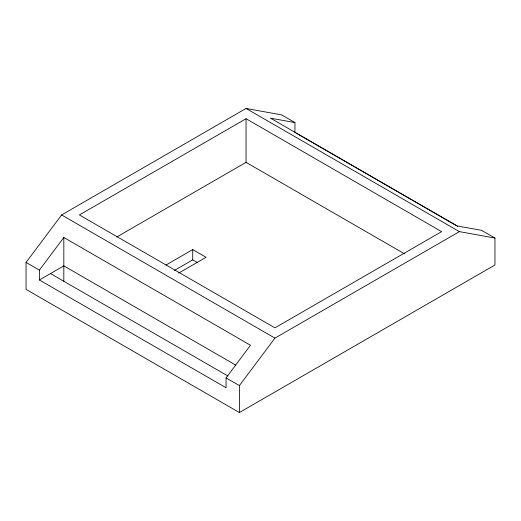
<?xml version="1.0" encoding="UTF-8"?>
<svg xmlns="http://www.w3.org/2000/svg" width="521" height="521" viewBox="0 0 521 521"><rect width="100%" height="100%" fill="white"/><g stroke="black" fill="none" stroke-linecap="round" stroke-linejoin="round"><path stroke-width="0.78" d="M294.945 122.578L270.503 118.163L457.171 225.938L481.619 230.347L494.95 238.045L494.95 264.994L239.386 412.541L26.05 289.37L26.05 262.428L61.608 214.952L246.055 108.459L281.614 114.88L294.945 122.578L294.945 132.432L457.666 226.375M39.381 270.125L63.829 237.485L250.497 345.26L226.055 377.894L226.055 387.748L39.381 279.979L39.381 270.125L26.05 262.428M239.386 412.541L239.386 385.592L274.945 338.122L459.392 231.63L494.95 238.045M246.055 118.723L79.387 214.952L274.945 327.859L441.613 231.63L246.055 118.723L246.055 162.35L404.335 253.727M39.381 279.979L63.829 265.866L235.707 365.097M116.658 237.055L246.055 162.35M166.056 264.994L192.718 249.592L206.055 257.296L178.683 273.095M174.476 270.392L192.718 259.862L197.635 262.695M246.055 108.459L459.392 231.63M61.608 214.952L274.945 338.122M50.498 273.564L228.009 376.045M226.055 377.894L239.386 385.592M192.718 249.592L192.718 259.862M63.829 237.485L63.829 281.327"/></g></svg>
